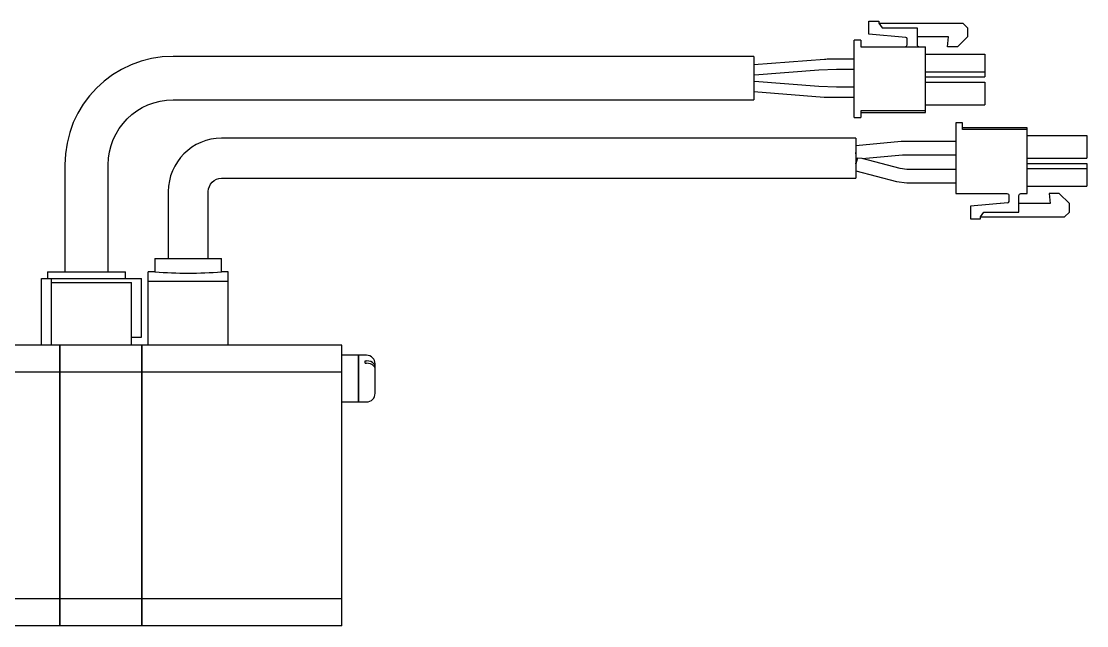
# Model space of a CAD drawing. Extents: x 0 to 1596, y -8 to 1260.
# Drawn here: x 1436.5 to 1596.1, y 506.6 to 597.1 of the extents above; entities that cross this region are included whole.
import ezdxf

# ---------------------------------------------------------------- set-up
doc = ezdxf.new("R2010")
doc.units = 0
doc.header["$LTSCALE"] = 0.5
doc.layers.add('MSM_CONTINUOUS', color=7, linetype='CONTINUOUS')

msp = doc.modelspace()

# ---------------------------------------------------------------- linework, layer by layer
at = {"layer": 'MSM_CONTINUOUS'}
for p, q in [((1563.43, 595.16), (1563.43, 597.07)), ((1563.43, 597.07), (1564.93, 597.07)), ((1564.93, 597.07), (1564.93, 596.77)), ((1564.93, 596.77), (1565.43, 596.07)), ((1564.93, 596.77), (1577.53, 596.77)), ((1565.43, 596.07), (1570.68, 596.07)), ((1570.68, 596.07), (1570.68, 593.57)), ((1577.53, 596.77), (1578.23, 596.07)), ((1578.23, 596.07), (1578.23, 594.77)), ((1562.23, 594.27), (1561.23, 594.27)), ((1561.23, 582.67), (1561.23, 594.27)), ((1562.23, 594.27), (1562.23, 593.27)), ((1569, 594.67), (1563.43, 595.16)), ((1569.18, 593.57), (1569.18, 594.47)), ((1575.36, 594.77), (1570.68, 594.77)), ((1575.23, 593.27), (1575.36, 594.77)), ((1578.23, 594.77), (1576.73, 593.27)), ((1562.23, 593.27), (1571.93, 593.27)), ((1571.93, 583.42), (1571.93, 593.27)), ((1576.73, 593.27), (1575.23, 593.27)), ((1546.23, 591.82), (1459.23, 591.82)), ((1546.23, 591.82), (1546.23, 585.32)), ((1556.8, 591.36), (1546.23, 590.57)), ((1561.23, 591.39), (1557.6, 591.39)), ((1571.93, 592.17), (1580.83, 592.17)), ((1580.83, 592.17), (1580.83, 588.77)), ((1546.29, 589.07), (1555.97, 589.8)), ((1555.97, 589.8), (1558.6, 589.89)), ((1558.6, 589.89), (1561.23, 589.89)), ((1571.93, 589.52), (1580.83, 589.52)), ((1555.97, 587.3), (1546.29, 588.07)), ((1571.93, 588.77), (1580.83, 588.77)), ((1571.93, 587.97), (1580.83, 587.97)), ((1580.83, 587.97), (1580.83, 584.57)), ((1546.23, 586.57), (1556.77, 585.73)), ((1558.6, 587.19), (1555.97, 587.3)), ((1561.23, 587.19), (1558.6, 587.19)), ((1459.23, 585.32), (1546.23, 585.32)), ((1557.63, 585.69), (1561.23, 585.69)), ((1571.93, 584.57), (1580.83, 584.57)), ((1561.23, 582.67), (1562.23, 582.67)), ((1562.23, 583.67), (1562.23, 582.67)), ((1571.93, 583.67), (1562.23, 583.67)), ((1562.23, 583.42), (1571.93, 583.42)), ((1577.48, 581.87), (1576.48, 581.87)), ((1577.48, 581.87), (1576.48, 581.87)), ((1576.48, 581.87), (1576.48, 571.27)), ((1577.48, 580.87), (1577.48, 581.87)), ((1587.18, 581.12), (1577.48, 581.12)), ((1587.18, 580.87), (1587.18, 581.12)), ((1561.48, 579.57), (1466.48, 579.57)), ((1561.48, 579.57), (1561.48, 573.57)), ((1587.18, 580.87), (1577.48, 580.87)), ((1587.18, 580.87), (1577.48, 580.87)), ((1587.18, 571.27), (1587.18, 580.87)), ((1587.18, 579.97), (1596.08, 579.97)), ((1587.18, 579.97), (1596.08, 579.97)), ((1596.08, 579.97), (1596.08, 576.57)), ((1568.29, 579.08), (1561.48, 578.42)), ((1568.58, 579.09), (1568.29, 579.08)), ((1576.48, 579.09), (1568.58, 579.09)), ((1561.58, 576.42), (1561.48, 577.42)), ((1561.48, 575.72), (1561.7, 576.56)), ((1561.67, 576.43), (1561.48, 575.72)), ((1561.58, 576.42), (1561.67, 576.43)), ((1561.67, 576.43), (1561.7, 576.56)), ((1561.7, 576.56), (1561.67, 576.43)), ((1562.43, 576.51), (1561.7, 576.56)), ((1562.43, 576.51), (1568.48, 577.09)), ((1568.11, 575.02), (1562.43, 576.51)), ((1568.48, 577.09), (1568.58, 577.09)), ((1568.58, 577.09), (1576.48, 577.09)), ((1587.18, 576.57), (1596.08, 576.57)), ((1442.98, 575.57), (1442.98, 559.57)), ((1449.48, 559.57), (1449.48, 575.57)), ((1561.48, 574.69), (1567.61, 573.09)), ((1569.12, 574.89), (1568.11, 575.02)), ((1576.48, 574.89), (1569.12, 574.89)), ((1587.18, 575.77), (1596.08, 575.77)), ((1587.18, 575.77), (1596.08, 575.77)), ((1587.18, 575.02), (1596.08, 575.02)), ((1596.08, 575.77), (1596.08, 572.37)), ((1466.48, 573.57), (1561.48, 573.57)), ((1567.61, 573.09), (1569.12, 572.89)), ((1458.48, 571.57), (1458.48, 561.57)), ((1464.48, 561.57), (1464.48, 571.57)), ((1569.12, 572.89), (1576.48, 572.89)), ((1587.18, 572.37), (1596.08, 572.37)), ((1576.48, 571.27), (1584.13, 571.27)), ((1584.25, 569.87), (1578.68, 569.38)), ((1584.25, 569.87), (1578.68, 569.38)), ((1584.25, 569.87), (1583.1, 569.77)), ((1584.25, 569.87), (1583.1, 569.77)), ((1584.43, 570.97), (1584.43, 570.07)), ((1585.93, 568.47), (1585.93, 570.97)), ((1586.23, 571.27), (1587.18, 571.27)), ((1590.48, 571.27), (1590.61, 569.77)), ((1591.98, 571.27), (1590.48, 571.27)), ((1591.98, 571.27), (1590.48, 571.27)), ((1593.48, 569.77), (1591.98, 571.27)), ((1593.48, 569.77), (1591.98, 571.27)), ((1578.68, 569.38), (1578.68, 567.47)), ((1580.18, 567.77), (1580.68, 568.47)), ((1580.68, 568.47), (1585.93, 568.47)), ((1583.1, 569.77), (1583.1, 569.77)), ((1590.61, 569.77), (1585.93, 569.77)), ((1590.61, 569.77), (1585.93, 569.77)), ((1592.78, 567.77), (1593.48, 568.47)), ((1593.48, 568.47), (1593.48, 569.77)), ((1578.68, 567.47), (1580.18, 567.47)), ((1580.18, 567.47), (1580.18, 567.77)), ((1580.18, 567.77), (1592.78, 567.77)), ((1456.48, 561.57), (1466.48, 561.57)), ((1456.48, 561.57), (1456.48, 559.56)), ((1466.48, 559.56), (1466.48, 561.57)), ((1440.41, 559.57), (1452.05, 559.57)), ((1440.41, 559.57), (1440.41, 558.57)), ((1452.05, 558.57), (1452.05, 559.57)), ((1455.48, 548.57), (1455.48, 559.56)), ((1456.48, 559.56), (1455.48, 559.56)), ((1467.48, 559.56), (1466.48, 559.56)), ((1467.48, 548.57), (1467.48, 559.56)), ((1439.48, 548.57), (1439.48, 558.57)), ((1439.48, 558.57), (1454.48, 558.57)), ((1440.98, 548.57), (1440.98, 558.57)), ((1440.98, 557.97), (1452.98, 557.97)), ((1452.98, 548.57), (1452.98, 557.97)), ((1454.48, 549.77), (1454.48, 558.57)), ((1455.48, 558.14), (1467.48, 558.14)), ((1452.98, 549.77), (1454.48, 549.77)), ((1454.48, 548.57), (1418.23, 548.57)), ((1442.18, 548.57), (1442.18, 506.57)), ((1442.23, 548.52), (1442.18, 548.52)), ((1442.23, 548.57), (1442.23, 506.57)), ((1454.48, 548.57), (1454.48, 506.57)), ((1454.53, 548.52), (1454.48, 548.52)), ((1454.53, 548.57), (1454.53, 506.57)), ((1484.48, 548.57), (1454.53, 548.57)), ((1484.48, 506.57), (1484.48, 548.57)), ((1486.98, 547.07), (1484.48, 547.07)), ((1486.98, 540.07), (1486.98, 547.07)), ((1487.03, 547.02), (1486.98, 547.02)), ((1487.03, 540.07), (1487.03, 547.07)), ((1488.18, 547.07), (1487.03, 547.07)), ((1487.98, 546.22), (1488.18, 546.22)), ((1487.98, 545.86), (1487.98, 546.22)), ((1442.18, 544.54), (1418.23, 544.54)), ((1454.48, 544.54), (1442.23, 544.54)), ((1484.48, 544.54), (1454.53, 544.54)), ((1487.98, 545.86), (1488.18, 545.86)), ((1489.48, 541.37), (1489.48, 545.77)), ((1442.23, 544.28), (1442.18, 544.28)), ((1454.53, 544.28), (1454.48, 544.28)), ((1484.48, 540.07), (1486.98, 540.07)), ((1486.98, 540.12), (1487.03, 540.12)), ((1487.03, 540.07), (1488.18, 540.07)), ((1442.23, 510.86), (1442.18, 510.86)), ((1454.53, 510.86), (1454.48, 510.86)), ((1442.18, 510.6), (1418.23, 510.6)), ((1454.48, 510.6), (1442.23, 510.6)), ((1484.48, 510.6), (1454.53, 510.6)), ((1442.18, 506.57), (1418.23, 506.57)), ((1442.23, 506.62), (1442.18, 506.62)), ((1454.48, 506.57), (1442.23, 506.57)), ((1454.53, 506.62), (1454.48, 506.62)), ((1484.48, 506.57), (1454.53, 506.57))]:
    msp.add_line(p, q, dxfattribs=at)
for points in [[(1546.29, 589.07, 0), (1546.29, 589.07, 0), (1546.29, 589.07, 0), (1546.28, 589.07, 0), (1546.28, 589.07, 0), (1546.28, 589.07, 0), (1546.28, 589.07, 0), (1546.28, 589.07, 0), (1546.28, 589.07, 0), (1546.28, 589.07, 0), (1546.28, 589.07, 0), (1546.28, 589.07, 0), (1546.28, 589.07, 0), (1546.28, 589.07, 0), (1546.28, 589.07, 0), (1546.28, 589.07, 0), (1546.28, 589.07, 0), (1546.28, 589.07, 0), (1546.28, 589.07, 0), (1546.28, 589.07, 0), (1546.28, 589.07, 0), (1546.28, 589.07, 0), (1546.28, 589.07, 0), (1546.28, 589.07, 0), (1546.28, 589.07, 0), (1546.28, 589.07, 0), (1546.27, 589.07, 0), (1546.27, 589.07, 0), (1546.27, 589.07, 0), (1546.27, 589.07, 0), (1546.27, 589.07, 0), (1546.27, 589.07, 0), (1546.27, 589.07, 0), (1546.27, 589.07, 0), (1546.27, 589.07, 0), (1546.27, 589.07, 0), (1546.27, 589.07, 0), (1546.27, 589.07, 0), (1546.27, 589.07, 0), (1546.27, 589.07, 0), (1546.27, 589.07, 0), (1546.27, 589.07, 0), (1546.27, 589.07, 0), (1546.27, 589.07, 0), (1546.27, 589.07, 0), (1546.27, 589.07, 0), (1546.27, 589.07, 0), (1546.27, 589.07, 0), (1546.27, 589.07, 0), (1546.26, 589.08, 0), (1546.26, 589.08, 0), (1546.26, 589.08, 0), (1546.26, 589.08, 0), (1546.26, 589.08, 0), (1546.26, 589.08, 0), (1546.26, 589.08, 0), (1546.26, 589.08, 0), (1546.26, 589.08, 0), (1546.26, 589.08, 0), (1546.26, 589.08, 0), (1546.26, 589.08, 0), (1546.26, 589.08, 0), (1546.26, 589.08, 0), (1546.26, 589.08, 0), (1546.26, 589.08, 0), (1546.26, 589.08, 0), (1546.26, 589.08, 0), (1546.26, 589.08, 0), (1546.26, 589.08, 0), (1546.26, 589.08, 0), (1546.26, 589.08, 0), (1546.26, 589.08, 0), (1546.25, 589.08, 0), (1546.25, 589.08, 0), (1546.25, 589.08, 0), (1546.25, 589.08, 0), (1546.25, 589.08, 0), (1546.25, 589.08, 0), (1546.25, 589.08, 0), (1546.25, 589.08, 0), (1546.25, 589.08, 0), (1546.25, 589.08, 0), (1546.25, 589.08, 0), (1546.25, 589.08, 0), (1546.25, 589.08, 0), (1546.25, 589.08, 0), (1546.25, 589.08, 0), (1546.25, 589.08, 0), (1546.25, 589.08, 0), (1546.25, 589.08, 0), (1546.25, 589.08, 0), (1546.25, 589.08, 0), (1546.25, 589.08, 0), (1546.25, 589.09, 0), (1546.25, 589.09, 0), (1546.24, 589.09, 0), (1546.24, 589.09, 0), (1546.24, 589.09, 0), (1546.24, 589.09, 0), (1546.24, 589.09, 0), (1546.24, 589.09, 0), (1546.24, 589.09, 0), (1546.24, 589.09, 0), (1546.24, 589.09, 0), (1546.24, 589.09, 0), (1546.24, 589.09, 0), (1546.24, 589.09, 0), (1546.24, 589.09, 0), (1546.24, 589.09, 0), (1546.24, 589.09, 0), (1546.24, 589.09, 0), (1546.24, 589.09, 0), (1546.24, 589.09, 0), (1546.24, 589.09, 0), (1546.24, 589.09, 0), (1546.24, 589.09, 0), (1546.24, 589.09, 0), (1546.23, 589.09, 0), (1546.23, 589.09, 0), (1546.23, 589.09, 0), (1546.23, 589.09, 0), (1546.23, 589.09, 0), (1546.23, 589.1, 0), (1546.23, 589.1, 0), (1546.23, 589.1, 0), (1546.23, 589.1, 0), (1546.23, 589.1, 0), (1546.23, 589.1, 0), (1546.23, 589.1, 0)], [(1546.23, 588.04, 0), (1546.23, 588.04, 0), (1546.23, 588.04, 0), (1546.23, 588.04, 0), (1546.23, 588.04, 0), (1546.23, 588.04, 0), (1546.23, 588.04, 0), (1546.23, 588.04, 0), (1546.23, 588.04, 0), (1546.23, 588.04, 0), (1546.23, 588.04, 0), (1546.24, 588.04, 0), (1546.24, 588.04, 0), (1546.24, 588.04, 0), (1546.24, 588.04, 0), (1546.24, 588.04, 0), (1546.24, 588.05, 0), (1546.24, 588.05, 0), (1546.24, 588.05, 0), (1546.24, 588.05, 0), (1546.24, 588.05, 0), (1546.24, 588.05, 0), (1546.24, 588.05, 0), (1546.24, 588.05, 0), (1546.24, 588.05, 0), (1546.24, 588.05, 0), (1546.24, 588.05, 0), (1546.24, 588.05, 0), (1546.24, 588.05, 0), (1546.24, 588.05, 0), (1546.24, 588.05, 0), (1546.24, 588.05, 0), (1546.25, 588.05, 0), (1546.25, 588.05, 0), (1546.25, 588.05, 0), (1546.25, 588.05, 0), (1546.25, 588.05, 0), (1546.25, 588.05, 0), (1546.25, 588.05, 0), (1546.25, 588.05, 0), (1546.25, 588.05, 0), (1546.25, 588.05, 0), (1546.25, 588.05, 0), (1546.25, 588.06, 0), (1546.25, 588.06, 0), (1546.25, 588.06, 0), (1546.25, 588.06, 0), (1546.25, 588.06, 0), (1546.25, 588.06, 0), (1546.25, 588.06, 0), (1546.25, 588.06, 0), (1546.25, 588.06, 0), (1546.25, 588.06, 0), (1546.26, 588.06, 0), (1546.26, 588.06, 0), (1546.26, 588.06, 0), (1546.26, 588.06, 0), (1546.26, 588.06, 0), (1546.26, 588.06, 0), (1546.26, 588.06, 0), (1546.26, 588.06, 0), (1546.26, 588.06, 0), (1546.26, 588.06, 0), (1546.26, 588.06, 0), (1546.26, 588.06, 0), (1546.26, 588.06, 0), (1546.26, 588.06, 0), (1546.26, 588.06, 0), (1546.26, 588.06, 0), (1546.26, 588.06, 0), (1546.26, 588.06, 0), (1546.26, 588.06, 0), (1546.26, 588.06, 0), (1546.26, 588.06, 0), (1546.26, 588.06, 0), (1546.27, 588.06, 0), (1546.27, 588.06, 0), (1546.27, 588.06, 0), (1546.27, 588.06, 0), (1546.27, 588.06, 0), (1546.27, 588.06, 0), (1546.27, 588.07, 0), (1546.27, 588.07, 0), (1546.27, 588.07, 0), (1546.27, 588.07, 0), (1546.27, 588.07, 0), (1546.27, 588.07, 0), (1546.27, 588.07, 0), (1546.27, 588.07, 0), (1546.27, 588.07, 0), (1546.27, 588.07, 0), (1546.27, 588.07, 0), (1546.27, 588.07, 0), (1546.27, 588.07, 0), (1546.27, 588.07, 0), (1546.27, 588.07, 0), (1546.27, 588.07, 0), (1546.28, 588.07, 0), (1546.28, 588.07, 0), (1546.28, 588.07, 0), (1546.28, 588.07, 0), (1546.28, 588.07, 0), (1546.28, 588.07, 0), (1546.28, 588.07, 0), (1546.28, 588.07, 0), (1546.28, 588.07, 0), (1546.28, 588.07, 0), (1546.28, 588.07, 0), (1546.28, 588.07, 0), (1546.28, 588.07, 0), (1546.28, 588.07, 0), (1546.28, 588.07, 0), (1546.28, 588.07, 0), (1546.28, 588.07, 0), (1546.28, 588.07, 0), (1546.28, 588.07, 0), (1546.28, 588.07, 0), (1546.28, 588.07, 0), (1546.29, 588.07, 0), (1546.29, 588.07, 0), (1546.29, 588.07, 0), (1546.29, 588.07, 0), (1546.29, 588.07, 0), (1546.29, 588.07, 0), (1546.29, 588.07, 0), (1546.29, 588.07, 0), (1546.29, 588.07, 0), (1546.29, 588.07, 0), (1546.29, 588.07, 0)]]:
    msp.add_polyline3d(points, dxfattribs=at)
for centre, radius, start, end in [((1568.98, 594.47), 0.2, 0, 85), ((1568.88, 593.57), 0.3, 270, 0), ((1570.98, 593.57), 0.3, 180, 270), ((1459.23, 575.57), 16.25, 90, 180), ((1557.6, 580.64), 10.75, 90, 94.2892), ((1557.63, 596.44), 10.75, 265.452, 270), ((1466.48, 571.57), 8, 90, 180), ((1584.23, 570.07), 0.2, 275, 0), ((1584.23, 570.07), 0.2, 275, 0), ((1461.48, 619.36), 60, 265.2198, 274.7802), ((1488.18, 545.77), 1.3, 0, 90), ((1488.26, 544.81), 1.41, 41.3743, 92.8178), ((1488.27, 544.48), 1.39, 42.8199, 93.04), ((1488.73, 544.92), 0.754, 5.8166, 41.8939), ((1488.73, 545.27), 0.751, 1.7681, 38.8955), ((1488.18, 541.37), 1.3, 270, 360)]:
    msp.add_arc(centre, radius, start, end, dxfattribs=at)
at = {"layer": 'MSM_CONTINUOUS', "extrusion": (0, 0, -1)}
for centre, radius, start, end in [((-1459.23, 575.57), 9.75, 0, 90), ((-1466.48, 571.57), 2, 0, 90), ((-1584.13, 570.97), 0.3, 90, 180), ((-1584.23, 570.07), 0.2, 180, 265), ((-1584.23, 570.07), 0.2, 180, 265), ((-1586.23, 570.97), 0.3, 0, 90)]:
    msp.add_arc(centre, radius, start, end, dxfattribs=at)

doc.saveas('drawing.dxf')
